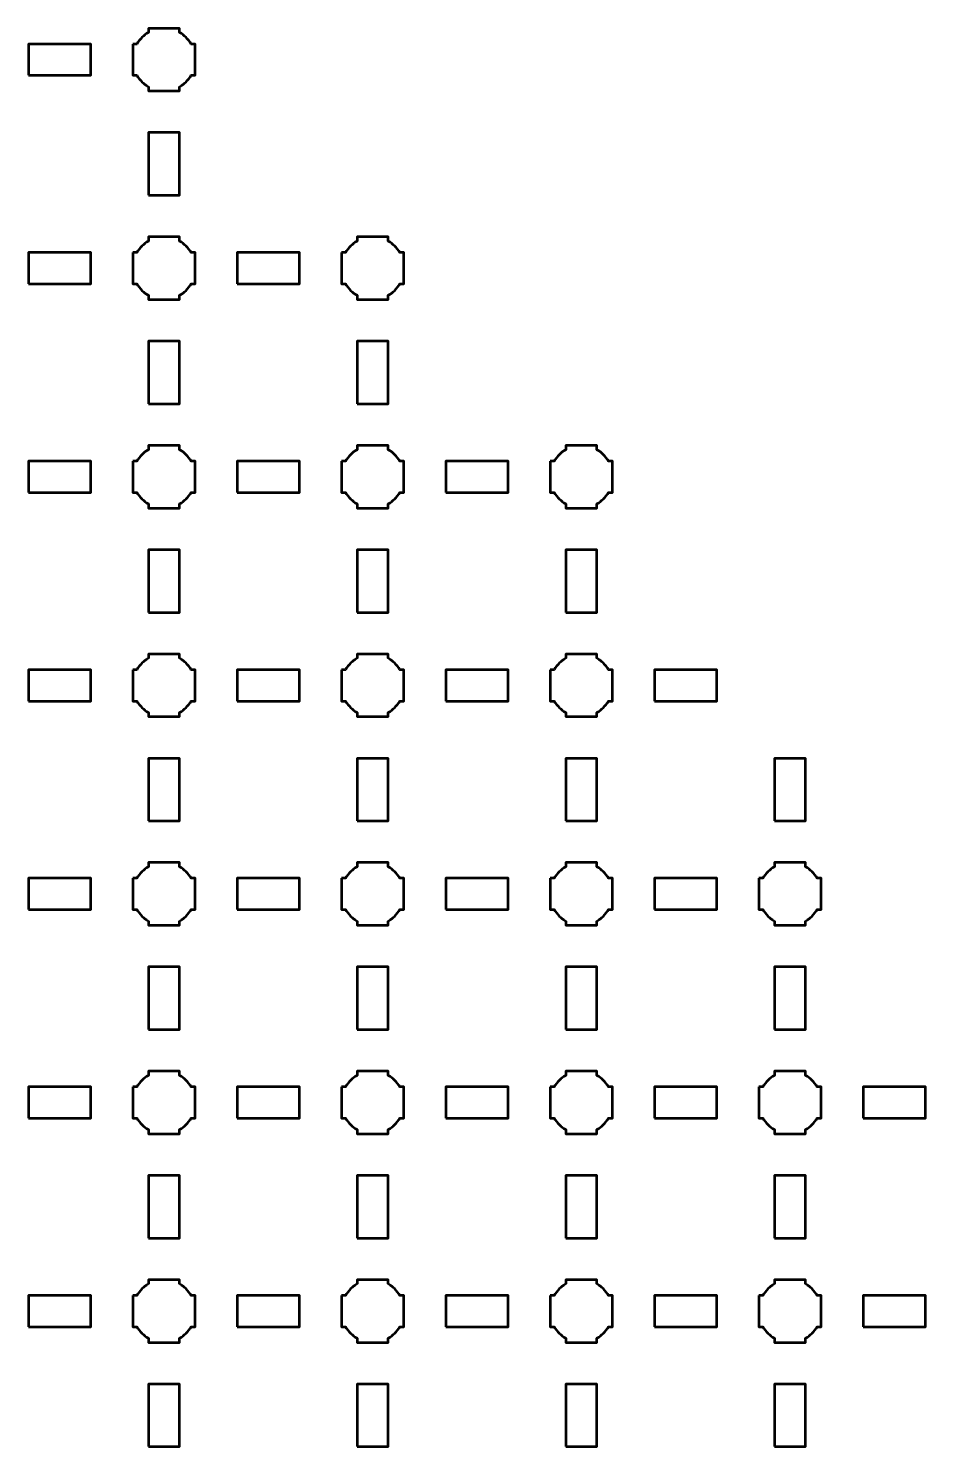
# Model space of a CAD drawing. Header units: centimetres. Extents: x -29.8 to 8.8, y -34.2 to 4.5.
# Drawn here: x -1.8 to 6.8, y -14.15 to -0.55 of the extents above; entities that cross this region are included whole.
import ezdxf

# ---------------------------------------------------------------- set-up
doc = ezdxf.new("R2010")
doc.units = ezdxf.units.CM
doc.header["$MEASUREMENT"] = 0
doc.layers.add('Layer 1', color=7, linetype='Continuous')

msp = doc.modelspace()

# ---------------------------------------------------------------- linework, layer by layer
at = {"layer": 'Layer 1', "lineweight": 53}
for points in [[(-1.8, -1), (-1.2, -1), (-1.2, -0.7), (-1.8, -0.7), (-1.8, -1)], [(-0.65, -2.15), (-0.35, -2.15), (-0.35, -1.55), (-0.65, -1.55), (-0.65, -2.15)], [(-1.8, -3), (-1.2, -3), (-1.2, -2.7), (-1.8, -2.7), (-1.8, -3)], [(0.2, -3), (0.8, -3), (0.8, -2.7), (0.2, -2.7), (0.2, -3)], [(-0.65, -4.15), (-0.35, -4.15), (-0.35, -3.55), (-0.65, -3.55), (-0.65, -4.15)], [(1.35, -4.15), (1.65, -4.15), (1.65, -3.55), (1.35, -3.55), (1.35, -4.15)], [(-1.8, -5), (-1.2, -5), (-1.2, -4.7), (-1.8, -4.7), (-1.8, -5)], [(0.2, -5), (0.8, -5), (0.8, -4.7), (0.2, -4.7), (0.2, -5)], [(2.2, -5), (2.8, -5), (2.8, -4.7), (2.2, -4.7), (2.2, -5)], [(-0.65, -6.15), (-0.35, -6.15), (-0.35, -5.55), (-0.65, -5.55), (-0.65, -6.15)], [(1.35, -6.15), (1.65, -6.15), (1.65, -5.55), (1.35, -5.55), (1.35, -6.15)], [(3.35, -6.15), (3.65, -6.15), (3.65, -5.55), (3.35, -5.55), (3.35, -6.15)], [(-1.8, -7), (-1.2, -7), (-1.2, -6.7), (-1.8, -6.7), (-1.8, -7)], [(0.2, -7), (0.8, -7), (0.8, -6.7), (0.2, -6.7), (0.2, -7)], [(2.2, -7), (2.8, -7), (2.8, -6.7), (2.2, -6.7), (2.2, -7)], [(4.2, -7), (4.8, -7), (4.8, -6.7), (4.2, -6.7), (4.2, -7)], [(-0.65, -8.15), (-0.35, -8.15), (-0.35, -7.55), (-0.65, -7.55), (-0.65, -8.15)], [(1.35, -8.15), (1.65, -8.15), (1.65, -7.55), (1.35, -7.55), (1.35, -8.15)], [(3.35, -8.15), (3.65, -8.15), (3.65, -7.55), (3.35, -7.55), (3.35, -8.15)], [(5.35, -8.15), (5.65, -8.15), (5.65, -7.55), (5.35, -7.55), (5.35, -8.15)], [(-1.8, -9), (-1.2, -9), (-1.2, -8.7), (-1.8, -8.7), (-1.8, -9)], [(0.2, -9), (0.8, -9), (0.8, -8.7), (0.2, -8.7), (0.2, -9)], [(2.2, -9), (2.8, -9), (2.8, -8.7), (2.2, -8.7), (2.2, -9)], [(4.2, -9), (4.8, -9), (4.8, -8.7), (4.2, -8.7), (4.2, -9)], [(-0.65, -10.15), (-0.35, -10.15), (-0.35, -9.55), (-0.65, -9.55), (-0.65, -10.15)], [(1.35, -10.15), (1.65, -10.15), (1.65, -9.55), (1.35, -9.55), (1.35, -10.15)], [(3.35, -10.15), (3.65, -10.15), (3.65, -9.55), (3.35, -9.55), (3.35, -10.15)], [(5.35, -10.15), (5.65, -10.15), (5.65, -9.55), (5.35, -9.55), (5.35, -10.15)], [(-1.8, -11), (-1.2, -11), (-1.2, -10.7), (-1.8, -10.7), (-1.8, -11)], [(0.2, -11), (0.8, -11), (0.8, -10.7), (0.2, -10.7), (0.2, -11)], [(2.2, -11), (2.8, -11), (2.8, -10.7), (2.2, -10.7), (2.2, -11)], [(4.2, -11), (4.8, -11), (4.8, -10.7), (4.2, -10.7), (4.2, -11)], [(6.2, -11), (6.8, -11), (6.8, -10.7), (6.2, -10.7), (6.2, -11)], [(-0.65, -12.15), (-0.35, -12.15), (-0.35, -11.55), (-0.65, -11.55), (-0.65, -12.15)], [(1.35, -12.15), (1.65, -12.15), (1.65, -11.55), (1.35, -11.55), (1.35, -12.15)], [(3.35, -12.15), (3.65, -12.15), (3.65, -11.55), (3.35, -11.55), (3.35, -12.15)], [(5.35, -12.15), (5.65, -12.15), (5.65, -11.55), (5.35, -11.55), (5.35, -12.15)], [(-1.8, -13), (-1.2, -13), (-1.2, -12.7), (-1.8, -12.7), (-1.8, -13)], [(0.2, -13), (0.8, -13), (0.8, -12.7), (0.2, -12.7), (0.2, -13)], [(2.2, -13), (2.8, -13), (2.8, -12.7), (2.2, -12.7), (2.2, -13)], [(4.2, -13), (4.8, -13), (4.8, -12.7), (4.2, -12.7), (4.2, -13)], [(6.2, -13), (6.8, -13), (6.8, -12.7), (6.2, -12.7), (6.2, -13)], [(-0.65, -14.15), (-0.35, -14.15), (-0.35, -13.55), (-0.65, -13.55), (-0.65, -14.15)], [(1.35, -14.15), (1.65, -14.15), (1.65, -13.55), (1.35, -13.55), (1.35, -14.15)], [(3.35, -14.15), (3.65, -14.15), (3.65, -13.55), (3.35, -13.55), (3.35, -14.15)], [(5.35, -14.15), (5.65, -14.15), (5.65, -13.55), (5.35, -13.55), (5.35, -14.15)]]:
    msp.add_lwpolyline(points, close=True, dxfattribs=at)
for points in [[(-0.8, -0.7), (-0.8, -0.7), (-0.75985, -0.7), (-0.75985, -0.7), (-0.75985, -0.7), (-0.7335, -0.65447), (-0.69553, -0.6165), (-0.65, -0.59015), (-0.65, -0.59015), (-0.65, -0.59015), (-0.65, -0.55), (-0.65, -0.55), (-0.65, -0.55), (-0.65, -0.55), (-0.5, -0.55), (-0.5, -0.55), (-0.5, -0.55), (-0.5, -0.55), (-0.35, -0.55), (-0.35, -0.55), (-0.35, -0.55), (-0.35, -0.55), (-0.35, -0.59015), (-0.35, -0.59015), (-0.35, -0.59015), (-0.30447, -0.6165), (-0.2665, -0.65447), (-0.24015, -0.7), (-0.24015, -0.7), (-0.24015, -0.7), (-0.2, -0.7), (-0.2, -0.7), (-0.2, -0.7), (-0.2, -0.7), (-0.2, -0.85), (-0.2, -0.85), (-0.2, -0.85), (-0.2, -0.85), (-0.2, -1), (-0.2, -1), (-0.2, -1), (-0.2, -1), (-0.24015, -1), (-0.24015, -1), (-0.24015, -1), (-0.2665, -1.04553), (-0.30447, -1.0835), (-0.35, -1.10985), (-0.35, -1.10985), (-0.35, -1.10985), (-0.35, -1.15), (-0.35, -1.15), (-0.35, -1.15), (-0.35, -1.15), (-0.5, -1.15), (-0.5, -1.15), (-0.5, -1.15), (-0.5, -1.15), (-0.65, -1.15), (-0.65, -1.15), (-0.65, -1.15), (-0.65, -1.15), (-0.65, -1.10985), (-0.65, -1.10985), (-0.65, -1.10985), (-0.69553, -1.0835), (-0.7335, -1.04553), (-0.75985, -1), (-0.75985, -1), (-0.75985, -1), (-0.8, -1), (-0.8, -1), (-0.8, -1), (-0.8, -1), (-0.8, -0.85), (-0.8, -0.85), (-0.8, -0.85), (-0.8, -0.85), (-0.8, -0.7), (-0.8, -0.7)], [(-0.8, -2.7), (-0.8, -2.7), (-0.75985, -2.7), (-0.75985, -2.7), (-0.75985, -2.7), (-0.7335, -2.65447), (-0.69553, -2.6165), (-0.65, -2.59015), (-0.65, -2.59015), (-0.65, -2.59015), (-0.65, -2.55), (-0.65, -2.55), (-0.65, -2.55), (-0.65, -2.55), (-0.5, -2.55), (-0.5, -2.55), (-0.5, -2.55), (-0.5, -2.55), (-0.35, -2.55), (-0.35, -2.55), (-0.35, -2.55), (-0.35, -2.55), (-0.35, -2.59015), (-0.35, -2.59015), (-0.35, -2.59015), (-0.30447, -2.6165), (-0.2665, -2.65447), (-0.24015, -2.7), (-0.24015, -2.7), (-0.24015, -2.7), (-0.2, -2.7), (-0.2, -2.7), (-0.2, -2.7), (-0.2, -2.7), (-0.2, -2.85), (-0.2, -2.85), (-0.2, -2.85), (-0.2, -2.85), (-0.2, -3), (-0.2, -3), (-0.2, -3), (-0.2, -3), (-0.24015, -3), (-0.24015, -3), (-0.24015, -3), (-0.2665, -3.04553), (-0.30447, -3.0835), (-0.35, -3.10985), (-0.35, -3.10985), (-0.35, -3.10985), (-0.35, -3.15), (-0.35, -3.15), (-0.35, -3.15), (-0.35, -3.15), (-0.5, -3.15), (-0.5, -3.15), (-0.5, -3.15), (-0.5, -3.15), (-0.65, -3.15), (-0.65, -3.15), (-0.65, -3.15), (-0.65, -3.15), (-0.65, -3.10985), (-0.65, -3.10985), (-0.65, -3.10985), (-0.69553, -3.0835), (-0.7335, -3.04553), (-0.75985, -3), (-0.75985, -3), (-0.75985, -3), (-0.8, -3), (-0.8, -3), (-0.8, -3), (-0.8, -3), (-0.8, -2.85), (-0.8, -2.85), (-0.8, -2.85), (-0.8, -2.85), (-0.8, -2.7), (-0.8, -2.7)], [(1.2, -2.7), (1.2, -2.7), (1.24015, -2.7), (1.24015, -2.7), (1.24015, -2.7), (1.2665, -2.65447), (1.30447, -2.6165), (1.35, -2.59015), (1.35, -2.59015), (1.35, -2.59015), (1.35, -2.55), (1.35, -2.55), (1.35, -2.55), (1.35, -2.55), (1.5, -2.55), (1.5, -2.55), (1.5, -2.55), (1.5, -2.55), (1.65, -2.55), (1.65, -2.55), (1.65, -2.55), (1.65, -2.55), (1.65, -2.59015), (1.65, -2.59015), (1.65, -2.59015), (1.69553, -2.6165), (1.7335, -2.65447), (1.75985, -2.7), (1.75985, -2.7), (1.75985, -2.7), (1.8, -2.7), (1.8, -2.7), (1.8, -2.7), (1.8, -2.7), (1.8, -2.85), (1.8, -2.85), (1.8, -2.85), (1.8, -2.85), (1.8, -3), (1.8, -3), (1.8, -3), (1.8, -3), (1.75985, -3), (1.75985, -3), (1.75985, -3), (1.7335, -3.04553), (1.69553, -3.0835), (1.65, -3.10985), (1.65, -3.10985), (1.65, -3.10985), (1.65, -3.15), (1.65, -3.15), (1.65, -3.15), (1.65, -3.15), (1.5, -3.15), (1.5, -3.15), (1.5, -3.15), (1.5, -3.15), (1.35, -3.15), (1.35, -3.15), (1.35, -3.15), (1.35, -3.15), (1.35, -3.10985), (1.35, -3.10985), (1.35, -3.10985), (1.30447, -3.0835), (1.2665, -3.04553), (1.24015, -3), (1.24015, -3), (1.24015, -3), (1.2, -3), (1.2, -3), (1.2, -3), (1.2, -3), (1.2, -2.85), (1.2, -2.85), (1.2, -2.85), (1.2, -2.85), (1.2, -2.7), (1.2, -2.7)], [(-0.8, -4.7), (-0.8, -4.7), (-0.75985, -4.7), (-0.75985, -4.7), (-0.75985, -4.7), (-0.7335, -4.65447), (-0.69553, -4.6165), (-0.65, -4.59015), (-0.65, -4.59015), (-0.65, -4.59015), (-0.65, -4.55), (-0.65, -4.55), (-0.65, -4.55), (-0.65, -4.55), (-0.5, -4.55), (-0.5, -4.55), (-0.5, -4.55), (-0.5, -4.55), (-0.35, -4.55), (-0.35, -4.55), (-0.35, -4.55), (-0.35, -4.55), (-0.35, -4.59015), (-0.35, -4.59015), (-0.35, -4.59015), (-0.30447, -4.6165), (-0.2665, -4.65447), (-0.24015, -4.7), (-0.24015, -4.7), (-0.24015, -4.7), (-0.2, -4.7), (-0.2, -4.7), (-0.2, -4.7), (-0.2, -4.7), (-0.2, -4.85), (-0.2, -4.85), (-0.2, -4.85), (-0.2, -4.85), (-0.2, -5), (-0.2, -5), (-0.2, -5), (-0.2, -5), (-0.24015, -5), (-0.24015, -5), (-0.24015, -5), (-0.2665, -5.04553), (-0.30447, -5.0835), (-0.35, -5.10985), (-0.35, -5.10985), (-0.35, -5.10985), (-0.35, -5.15), (-0.35, -5.15), (-0.35, -5.15), (-0.35, -5.15), (-0.5, -5.15), (-0.5, -5.15), (-0.5, -5.15), (-0.5, -5.15), (-0.65, -5.15), (-0.65, -5.15), (-0.65, -5.15), (-0.65, -5.15), (-0.65, -5.10985), (-0.65, -5.10985), (-0.65, -5.10985), (-0.69553, -5.0835), (-0.7335, -5.04553), (-0.75985, -5), (-0.75985, -5), (-0.75985, -5), (-0.8, -5), (-0.8, -5), (-0.8, -5), (-0.8, -5), (-0.8, -4.85), (-0.8, -4.85), (-0.8, -4.85), (-0.8, -4.85), (-0.8, -4.7), (-0.8, -4.7)], [(1.2, -4.7), (1.2, -4.7), (1.24015, -4.7), (1.24015, -4.7), (1.24015, -4.7), (1.2665, -4.65447), (1.30447, -4.6165), (1.35, -4.59015), (1.35, -4.59015), (1.35, -4.59015), (1.35, -4.55), (1.35, -4.55), (1.35, -4.55), (1.35, -4.55), (1.5, -4.55), (1.5, -4.55), (1.5, -4.55), (1.5, -4.55), (1.65, -4.55), (1.65, -4.55), (1.65, -4.55), (1.65, -4.55), (1.65, -4.59015), (1.65, -4.59015), (1.65, -4.59015), (1.69553, -4.6165), (1.7335, -4.65447), (1.75985, -4.7), (1.75985, -4.7), (1.75985, -4.7), (1.8, -4.7), (1.8, -4.7), (1.8, -4.7), (1.8, -4.7), (1.8, -4.85), (1.8, -4.85), (1.8, -4.85), (1.8, -4.85), (1.8, -5), (1.8, -5), (1.8, -5), (1.8, -5), (1.75985, -5), (1.75985, -5), (1.75985, -5), (1.7335, -5.04553), (1.69553, -5.0835), (1.65, -5.10985), (1.65, -5.10985), (1.65, -5.10985), (1.65, -5.15), (1.65, -5.15), (1.65, -5.15), (1.65, -5.15), (1.5, -5.15), (1.5, -5.15), (1.5, -5.15), (1.5, -5.15), (1.35, -5.15), (1.35, -5.15), (1.35, -5.15), (1.35, -5.15), (1.35, -5.10985), (1.35, -5.10985), (1.35, -5.10985), (1.30447, -5.0835), (1.2665, -5.04553), (1.24015, -5), (1.24015, -5), (1.24015, -5), (1.2, -5), (1.2, -5), (1.2, -5), (1.2, -5), (1.2, -4.85), (1.2, -4.85), (1.2, -4.85), (1.2, -4.85), (1.2, -4.7), (1.2, -4.7)], [(3.2, -4.7), (3.2, -4.7), (3.24015, -4.7), (3.24015, -4.7), (3.24015, -4.7), (3.2665, -4.65447), (3.30447, -4.6165), (3.35, -4.59015), (3.35, -4.59015), (3.35, -4.59015), (3.35, -4.55), (3.35, -4.55), (3.35, -4.55), (3.35, -4.55), (3.5, -4.55), (3.5, -4.55), (3.5, -4.55), (3.5, -4.55), (3.65, -4.55), (3.65, -4.55), (3.65, -4.55), (3.65, -4.55), (3.65, -4.59015), (3.65, -4.59015), (3.65, -4.59015), (3.69553, -4.6165), (3.7335, -4.65447), (3.75985, -4.7), (3.75985, -4.7), (3.75985, -4.7), (3.8, -4.7), (3.8, -4.7), (3.8, -4.7), (3.8, -4.7), (3.8, -4.85), (3.8, -4.85), (3.8, -4.85), (3.8, -4.85), (3.8, -5), (3.8, -5), (3.8, -5), (3.8, -5), (3.75985, -5), (3.75985, -5), (3.75985, -5), (3.7335, -5.04553), (3.69553, -5.0835), (3.65, -5.10985), (3.65, -5.10985), (3.65, -5.10985), (3.65, -5.15), (3.65, -5.15), (3.65, -5.15), (3.65, -5.15), (3.5, -5.15), (3.5, -5.15), (3.5, -5.15), (3.5, -5.15), (3.35, -5.15), (3.35, -5.15), (3.35, -5.15), (3.35, -5.15), (3.35, -5.10985), (3.35, -5.10985), (3.35, -5.10985), (3.30447, -5.0835), (3.2665, -5.04553), (3.24015, -5), (3.24015, -5), (3.24015, -5), (3.2, -5), (3.2, -5), (3.2, -5), (3.2, -5), (3.2, -4.85), (3.2, -4.85), (3.2, -4.85), (3.2, -4.85), (3.2, -4.7), (3.2, -4.7)], [(-0.8, -6.7), (-0.8, -6.7), (-0.75985, -6.7), (-0.75985, -6.7), (-0.75985, -6.7), (-0.7335, -6.65447), (-0.69553, -6.6165), (-0.65, -6.59015), (-0.65, -6.59015), (-0.65, -6.59015), (-0.65, -6.55), (-0.65, -6.55), (-0.65, -6.55), (-0.65, -6.55), (-0.5, -6.55), (-0.5, -6.55), (-0.5, -6.55), (-0.5, -6.55), (-0.35, -6.55), (-0.35, -6.55), (-0.35, -6.55), (-0.35, -6.55), (-0.35, -6.59015), (-0.35, -6.59015), (-0.35, -6.59015), (-0.30447, -6.6165), (-0.2665, -6.65447), (-0.24015, -6.7), (-0.24015, -6.7), (-0.24015, -6.7), (-0.2, -6.7), (-0.2, -6.7), (-0.2, -6.7), (-0.2, -6.7), (-0.2, -6.85), (-0.2, -6.85), (-0.2, -6.85), (-0.2, -6.85), (-0.2, -7), (-0.2, -7), (-0.2, -7), (-0.2, -7), (-0.24015, -7), (-0.24015, -7), (-0.24015, -7), (-0.2665, -7.04553), (-0.30447, -7.0835), (-0.35, -7.10985), (-0.35, -7.10985), (-0.35, -7.10985), (-0.35, -7.15), (-0.35, -7.15), (-0.35, -7.15), (-0.35, -7.15), (-0.5, -7.15), (-0.5, -7.15), (-0.5, -7.15), (-0.5, -7.15), (-0.65, -7.15), (-0.65, -7.15), (-0.65, -7.15), (-0.65, -7.15), (-0.65, -7.10985), (-0.65, -7.10985), (-0.65, -7.10985), (-0.69553, -7.0835), (-0.7335, -7.04553), (-0.75985, -7), (-0.75985, -7), (-0.75985, -7), (-0.8, -7), (-0.8, -7), (-0.8, -7), (-0.8, -7), (-0.8, -6.85), (-0.8, -6.85), (-0.8, -6.85), (-0.8, -6.85), (-0.8, -6.7), (-0.8, -6.7)], [(1.2, -6.7), (1.2, -6.7), (1.24015, -6.7), (1.24015, -6.7), (1.24015, -6.7), (1.2665, -6.65447), (1.30447, -6.6165), (1.35, -6.59015), (1.35, -6.59015), (1.35, -6.59015), (1.35, -6.55), (1.35, -6.55), (1.35, -6.55), (1.35, -6.55), (1.5, -6.55), (1.5, -6.55), (1.5, -6.55), (1.5, -6.55), (1.65, -6.55), (1.65, -6.55), (1.65, -6.55), (1.65, -6.55), (1.65, -6.59015), (1.65, -6.59015), (1.65, -6.59015), (1.69553, -6.6165), (1.7335, -6.65447), (1.75985, -6.7), (1.75985, -6.7), (1.75985, -6.7), (1.8, -6.7), (1.8, -6.7), (1.8, -6.7), (1.8, -6.7), (1.8, -6.85), (1.8, -6.85), (1.8, -6.85), (1.8, -6.85), (1.8, -7), (1.8, -7), (1.8, -7), (1.8, -7), (1.75985, -7), (1.75985, -7), (1.75985, -7), (1.7335, -7.04553), (1.69553, -7.0835), (1.65, -7.10985), (1.65, -7.10985), (1.65, -7.10985), (1.65, -7.15), (1.65, -7.15), (1.65, -7.15), (1.65, -7.15), (1.5, -7.15), (1.5, -7.15), (1.5, -7.15), (1.5, -7.15), (1.35, -7.15), (1.35, -7.15), (1.35, -7.15), (1.35, -7.15), (1.35, -7.10985), (1.35, -7.10985), (1.35, -7.10985), (1.30447, -7.0835), (1.2665, -7.04553), (1.24015, -7), (1.24015, -7), (1.24015, -7), (1.2, -7), (1.2, -7), (1.2, -7), (1.2, -7), (1.2, -6.85), (1.2, -6.85), (1.2, -6.85), (1.2, -6.85), (1.2, -6.7), (1.2, -6.7)], [(3.2, -6.7), (3.2, -6.7), (3.24015, -6.7), (3.24015, -6.7), (3.24015, -6.7), (3.2665, -6.65447), (3.30447, -6.6165), (3.35, -6.59015), (3.35, -6.59015), (3.35, -6.59015), (3.35, -6.55), (3.35, -6.55), (3.35, -6.55), (3.35, -6.55), (3.5, -6.55), (3.5, -6.55), (3.5, -6.55), (3.5, -6.55), (3.65, -6.55), (3.65, -6.55), (3.65, -6.55), (3.65, -6.55), (3.65, -6.59015), (3.65, -6.59015), (3.65, -6.59015), (3.69553, -6.6165), (3.7335, -6.65447), (3.75985, -6.7), (3.75985, -6.7), (3.75985, -6.7), (3.8, -6.7), (3.8, -6.7), (3.8, -6.7), (3.8, -6.7), (3.8, -6.85), (3.8, -6.85), (3.8, -6.85), (3.8, -6.85), (3.8, -7), (3.8, -7), (3.8, -7), (3.8, -7), (3.75985, -7), (3.75985, -7), (3.75985, -7), (3.7335, -7.04553), (3.69553, -7.0835), (3.65, -7.10985), (3.65, -7.10985), (3.65, -7.10985), (3.65, -7.15), (3.65, -7.15), (3.65, -7.15), (3.65, -7.15), (3.5, -7.15), (3.5, -7.15), (3.5, -7.15), (3.5, -7.15), (3.35, -7.15), (3.35, -7.15), (3.35, -7.15), (3.35, -7.15), (3.35, -7.10985), (3.35, -7.10985), (3.35, -7.10985), (3.30447, -7.0835), (3.2665, -7.04553), (3.24015, -7), (3.24015, -7), (3.24015, -7), (3.2, -7), (3.2, -7), (3.2, -7), (3.2, -7), (3.2, -6.85), (3.2, -6.85), (3.2, -6.85), (3.2, -6.85), (3.2, -6.7), (3.2, -6.7)], [(-0.8, -8.7), (-0.8, -8.7), (-0.75985, -8.7), (-0.75985, -8.7), (-0.75985, -8.7), (-0.7335, -8.65447), (-0.69553, -8.6165), (-0.65, -8.59015), (-0.65, -8.59015), (-0.65, -8.59015), (-0.65, -8.55), (-0.65, -8.55), (-0.65, -8.55), (-0.65, -8.55), (-0.5, -8.55), (-0.5, -8.55), (-0.5, -8.55), (-0.5, -8.55), (-0.35, -8.55), (-0.35, -8.55), (-0.35, -8.55), (-0.35, -8.55), (-0.35, -8.59015), (-0.35, -8.59015), (-0.35, -8.59015), (-0.30447, -8.6165), (-0.2665, -8.65447), (-0.24015, -8.7), (-0.24015, -8.7), (-0.24015, -8.7), (-0.2, -8.7), (-0.2, -8.7), (-0.2, -8.7), (-0.2, -8.7), (-0.2, -8.85), (-0.2, -8.85), (-0.2, -8.85), (-0.2, -8.85), (-0.2, -9), (-0.2, -9), (-0.2, -9), (-0.2, -9), (-0.24015, -9), (-0.24015, -9), (-0.24015, -9), (-0.2665, -9.04553), (-0.30447, -9.0835), (-0.35, -9.10985), (-0.35, -9.10985), (-0.35, -9.10985), (-0.35, -9.15), (-0.35, -9.15), (-0.35, -9.15), (-0.35, -9.15), (-0.5, -9.15), (-0.5, -9.15), (-0.5, -9.15), (-0.5, -9.15), (-0.65, -9.15), (-0.65, -9.15), (-0.65, -9.15), (-0.65, -9.15), (-0.65, -9.10985), (-0.65, -9.10985), (-0.65, -9.10985), (-0.69553, -9.0835), (-0.7335, -9.04553), (-0.75985, -9), (-0.75985, -9), (-0.75985, -9), (-0.8, -9), (-0.8, -9), (-0.8, -9), (-0.8, -9), (-0.8, -8.85), (-0.8, -8.85), (-0.8, -8.85), (-0.8, -8.85), (-0.8, -8.7), (-0.8, -8.7)], [(1.2, -8.7), (1.2, -8.7), (1.24015, -8.7), (1.24015, -8.7), (1.24015, -8.7), (1.2665, -8.65447), (1.30447, -8.6165), (1.35, -8.59015), (1.35, -8.59015), (1.35, -8.59015), (1.35, -8.55), (1.35, -8.55), (1.35, -8.55), (1.35, -8.55), (1.5, -8.55), (1.5, -8.55), (1.5, -8.55), (1.5, -8.55), (1.65, -8.55), (1.65, -8.55), (1.65, -8.55), (1.65, -8.55), (1.65, -8.59015), (1.65, -8.59015), (1.65, -8.59015), (1.69553, -8.6165), (1.7335, -8.65447), (1.75985, -8.7), (1.75985, -8.7), (1.75985, -8.7), (1.8, -8.7), (1.8, -8.7), (1.8, -8.7), (1.8, -8.7), (1.8, -8.85), (1.8, -8.85), (1.8, -8.85), (1.8, -8.85), (1.8, -9), (1.8, -9), (1.8, -9), (1.8, -9), (1.75985, -9), (1.75985, -9), (1.75985, -9), (1.7335, -9.04553), (1.69553, -9.0835), (1.65, -9.10985), (1.65, -9.10985), (1.65, -9.10985), (1.65, -9.15), (1.65, -9.15), (1.65, -9.15), (1.65, -9.15), (1.5, -9.15), (1.5, -9.15), (1.5, -9.15), (1.5, -9.15), (1.35, -9.15), (1.35, -9.15), (1.35, -9.15), (1.35, -9.15), (1.35, -9.10985), (1.35, -9.10985), (1.35, -9.10985), (1.30447, -9.0835), (1.2665, -9.04553), (1.24015, -9), (1.24015, -9), (1.24015, -9), (1.2, -9), (1.2, -9), (1.2, -9), (1.2, -9), (1.2, -8.85), (1.2, -8.85), (1.2, -8.85), (1.2, -8.85), (1.2, -8.7), (1.2, -8.7)], [(3.2, -8.7), (3.2, -8.7), (3.24015, -8.7), (3.24015, -8.7), (3.24015, -8.7), (3.2665, -8.65447), (3.30447, -8.6165), (3.35, -8.59015), (3.35, -8.59015), (3.35, -8.59015), (3.35, -8.55), (3.35, -8.55), (3.35, -8.55), (3.35, -8.55), (3.5, -8.55), (3.5, -8.55), (3.5, -8.55), (3.5, -8.55), (3.65, -8.55), (3.65, -8.55), (3.65, -8.55), (3.65, -8.55), (3.65, -8.59015), (3.65, -8.59015), (3.65, -8.59015), (3.69553, -8.6165), (3.7335, -8.65447), (3.75985, -8.7), (3.75985, -8.7), (3.75985, -8.7), (3.8, -8.7), (3.8, -8.7), (3.8, -8.7), (3.8, -8.7), (3.8, -8.85), (3.8, -8.85), (3.8, -8.85), (3.8, -8.85), (3.8, -9), (3.8, -9), (3.8, -9), (3.8, -9), (3.75985, -9), (3.75985, -9), (3.75985, -9), (3.7335, -9.04553), (3.69553, -9.0835), (3.65, -9.10985), (3.65, -9.10985), (3.65, -9.10985), (3.65, -9.15), (3.65, -9.15), (3.65, -9.15), (3.65, -9.15), (3.5, -9.15), (3.5, -9.15), (3.5, -9.15), (3.5, -9.15), (3.35, -9.15), (3.35, -9.15), (3.35, -9.15), (3.35, -9.15), (3.35, -9.10985), (3.35, -9.10985), (3.35, -9.10985), (3.30447, -9.0835), (3.2665, -9.04553), (3.24015, -9), (3.24015, -9), (3.24015, -9), (3.2, -9), (3.2, -9), (3.2, -9), (3.2, -9), (3.2, -8.85), (3.2, -8.85), (3.2, -8.85), (3.2, -8.85), (3.2, -8.7), (3.2, -8.7)], [(5.2, -8.7), (5.2, -8.7), (5.24015, -8.7), (5.24015, -8.7), (5.24015, -8.7), (5.2665, -8.65447), (5.30447, -8.6165), (5.35, -8.59015), (5.35, -8.59015), (5.35, -8.59015), (5.35, -8.55), (5.35, -8.55), (5.35, -8.55), (5.35, -8.55), (5.5, -8.55), (5.5, -8.55), (5.5, -8.55), (5.5, -8.55), (5.65, -8.55), (5.65, -8.55), (5.65, -8.55), (5.65, -8.55), (5.65, -8.59015), (5.65, -8.59015), (5.65, -8.59015), (5.69553, -8.6165), (5.7335, -8.65447), (5.75985, -8.7), (5.75985, -8.7), (5.75985, -8.7), (5.8, -8.7), (5.8, -8.7), (5.8, -8.7), (5.8, -8.7), (5.8, -8.85), (5.8, -8.85), (5.8, -8.85), (5.8, -8.85), (5.8, -9), (5.8, -9), (5.8, -9), (5.8, -9), (5.75985, -9), (5.75985, -9), (5.75985, -9), (5.7335, -9.04553), (5.69553, -9.0835), (5.65, -9.10985), (5.65, -9.10985), (5.65, -9.10985), (5.65, -9.15), (5.65, -9.15), (5.65, -9.15), (5.65, -9.15), (5.5, -9.15), (5.5, -9.15), (5.5, -9.15), (5.5, -9.15), (5.35, -9.15), (5.35, -9.15), (5.35, -9.15), (5.35, -9.15), (5.35, -9.10985), (5.35, -9.10985), (5.35, -9.10985), (5.30447, -9.0835), (5.2665, -9.04553), (5.24015, -9), (5.24015, -9), (5.24015, -9), (5.2, -9), (5.2, -9), (5.2, -9), (5.2, -9), (5.2, -8.85), (5.2, -8.85), (5.2, -8.85), (5.2, -8.85), (5.2, -8.7), (5.2, -8.7)], [(-0.8, -10.7), (-0.8, -10.7), (-0.75985, -10.7), (-0.75985, -10.7), (-0.75985, -10.7), (-0.7335, -10.65447), (-0.69553, -10.6165), (-0.65, -10.59015), (-0.65, -10.59015), (-0.65, -10.59015), (-0.65, -10.55), (-0.65, -10.55), (-0.65, -10.55), (-0.65, -10.55), (-0.5, -10.55), (-0.5, -10.55), (-0.5, -10.55), (-0.5, -10.55), (-0.35, -10.55), (-0.35, -10.55), (-0.35, -10.55), (-0.35, -10.55), (-0.35, -10.59015), (-0.35, -10.59015), (-0.35, -10.59015), (-0.30447, -10.6165), (-0.2665, -10.65447), (-0.24015, -10.7), (-0.24015, -10.7), (-0.24015, -10.7), (-0.2, -10.7), (-0.2, -10.7), (-0.2, -10.7), (-0.2, -10.7), (-0.2, -10.85), (-0.2, -10.85), (-0.2, -10.85), (-0.2, -10.85), (-0.2, -11), (-0.2, -11), (-0.2, -11), (-0.2, -11), (-0.24015, -11), (-0.24015, -11), (-0.24015, -11), (-0.2665, -11.04553), (-0.30447, -11.0835), (-0.35, -11.10985), (-0.35, -11.10985), (-0.35, -11.10985), (-0.35, -11.15), (-0.35, -11.15), (-0.35, -11.15), (-0.35, -11.15), (-0.5, -11.15), (-0.5, -11.15), (-0.5, -11.15), (-0.5, -11.15), (-0.65, -11.15), (-0.65, -11.15), (-0.65, -11.15), (-0.65, -11.15), (-0.65, -11.10985), (-0.65, -11.10985), (-0.65, -11.10985), (-0.69553, -11.0835), (-0.7335, -11.04553), (-0.75985, -11), (-0.75985, -11), (-0.75985, -11), (-0.8, -11), (-0.8, -11), (-0.8, -11), (-0.8, -11), (-0.8, -10.85), (-0.8, -10.85), (-0.8, -10.85), (-0.8, -10.85), (-0.8, -10.7), (-0.8, -10.7)], [(1.2, -10.7), (1.2, -10.7), (1.24015, -10.7), (1.24015, -10.7), (1.24015, -10.7), (1.2665, -10.65447), (1.30447, -10.6165), (1.35, -10.59015), (1.35, -10.59015), (1.35, -10.59015), (1.35, -10.55), (1.35, -10.55), (1.35, -10.55), (1.35, -10.55), (1.5, -10.55), (1.5, -10.55), (1.5, -10.55), (1.5, -10.55), (1.65, -10.55), (1.65, -10.55), (1.65, -10.55), (1.65, -10.55), (1.65, -10.59015), (1.65, -10.59015), (1.65, -10.59015), (1.69553, -10.6165), (1.7335, -10.65447), (1.75985, -10.7), (1.75985, -10.7), (1.75985, -10.7), (1.8, -10.7), (1.8, -10.7), (1.8, -10.7), (1.8, -10.7), (1.8, -10.85), (1.8, -10.85), (1.8, -10.85), (1.8, -10.85), (1.8, -11), (1.8, -11), (1.8, -11), (1.8, -11), (1.75985, -11), (1.75985, -11), (1.75985, -11), (1.7335, -11.04553), (1.69553, -11.0835), (1.65, -11.10985), (1.65, -11.10985), (1.65, -11.10985), (1.65, -11.15), (1.65, -11.15), (1.65, -11.15), (1.65, -11.15), (1.5, -11.15), (1.5, -11.15), (1.5, -11.15), (1.5, -11.15), (1.35, -11.15), (1.35, -11.15), (1.35, -11.15), (1.35, -11.15), (1.35, -11.10985), (1.35, -11.10985), (1.35, -11.10985), (1.30447, -11.0835), (1.2665, -11.04553), (1.24015, -11), (1.24015, -11), (1.24015, -11), (1.2, -11), (1.2, -11), (1.2, -11), (1.2, -11), (1.2, -10.85), (1.2, -10.85), (1.2, -10.85), (1.2, -10.85), (1.2, -10.7), (1.2, -10.7)], [(3.2, -10.7), (3.2, -10.7), (3.24015, -10.7), (3.24015, -10.7), (3.24015, -10.7), (3.2665, -10.65447), (3.30447, -10.6165), (3.35, -10.59015), (3.35, -10.59015), (3.35, -10.59015), (3.35, -10.55), (3.35, -10.55), (3.35, -10.55), (3.35, -10.55), (3.5, -10.55), (3.5, -10.55), (3.5, -10.55), (3.5, -10.55), (3.65, -10.55), (3.65, -10.55), (3.65, -10.55), (3.65, -10.55), (3.65, -10.59015), (3.65, -10.59015), (3.65, -10.59015), (3.69553, -10.6165), (3.7335, -10.65447), (3.75985, -10.7), (3.75985, -10.7), (3.75985, -10.7), (3.8, -10.7), (3.8, -10.7), (3.8, -10.7), (3.8, -10.7), (3.8, -10.85), (3.8, -10.85), (3.8, -10.85), (3.8, -10.85), (3.8, -11), (3.8, -11), (3.8, -11), (3.8, -11), (3.75985, -11), (3.75985, -11), (3.75985, -11), (3.7335, -11.04553), (3.69553, -11.0835), (3.65, -11.10985), (3.65, -11.10985), (3.65, -11.10985), (3.65, -11.15), (3.65, -11.15), (3.65, -11.15), (3.65, -11.15), (3.5, -11.15), (3.5, -11.15), (3.5, -11.15), (3.5, -11.15), (3.35, -11.15), (3.35, -11.15), (3.35, -11.15), (3.35, -11.15), (3.35, -11.10985), (3.35, -11.10985), (3.35, -11.10985), (3.30447, -11.0835), (3.2665, -11.04553), (3.24015, -11), (3.24015, -11), (3.24015, -11), (3.2, -11), (3.2, -11), (3.2, -11), (3.2, -11), (3.2, -10.85), (3.2, -10.85), (3.2, -10.85), (3.2, -10.85), (3.2, -10.7), (3.2, -10.7)], [(5.2, -10.7), (5.2, -10.7), (5.24015, -10.7), (5.24015, -10.7), (5.24015, -10.7), (5.2665, -10.65447), (5.30447, -10.6165), (5.35, -10.59015), (5.35, -10.59015), (5.35, -10.59015), (5.35, -10.55), (5.35, -10.55), (5.35, -10.55), (5.35, -10.55), (5.5, -10.55), (5.5, -10.55), (5.5, -10.55), (5.5, -10.55), (5.65, -10.55), (5.65, -10.55), (5.65, -10.55), (5.65, -10.55), (5.65, -10.59015), (5.65, -10.59015), (5.65, -10.59015), (5.69553, -10.6165), (5.7335, -10.65447), (5.75985, -10.7), (5.75985, -10.7), (5.75985, -10.7), (5.8, -10.7), (5.8, -10.7), (5.8, -10.7), (5.8, -10.7), (5.8, -10.85), (5.8, -10.85), (5.8, -10.85), (5.8, -10.85), (5.8, -11), (5.8, -11), (5.8, -11), (5.8, -11), (5.75985, -11), (5.75985, -11), (5.75985, -11), (5.7335, -11.04553), (5.69553, -11.0835), (5.65, -11.10985), (5.65, -11.10985), (5.65, -11.10985), (5.65, -11.15), (5.65, -11.15), (5.65, -11.15), (5.65, -11.15), (5.5, -11.15), (5.5, -11.15), (5.5, -11.15), (5.5, -11.15), (5.35, -11.15), (5.35, -11.15), (5.35, -11.15), (5.35, -11.15), (5.35, -11.10985), (5.35, -11.10985), (5.35, -11.10985), (5.30447, -11.0835), (5.2665, -11.04553), (5.24015, -11), (5.24015, -11), (5.24015, -11), (5.2, -11), (5.2, -11), (5.2, -11), (5.2, -11), (5.2, -10.85), (5.2, -10.85), (5.2, -10.85), (5.2, -10.85), (5.2, -10.7), (5.2, -10.7)], [(-0.8, -12.7), (-0.8, -12.7), (-0.75985, -12.7), (-0.75985, -12.7), (-0.75985, -12.7), (-0.7335, -12.65447), (-0.69553, -12.6165), (-0.65, -12.59015), (-0.65, -12.59015), (-0.65, -12.59015), (-0.65, -12.55), (-0.65, -12.55), (-0.65, -12.55), (-0.65, -12.55), (-0.5, -12.55), (-0.5, -12.55), (-0.5, -12.55), (-0.5, -12.55), (-0.35, -12.55), (-0.35, -12.55), (-0.35, -12.55), (-0.35, -12.55), (-0.35, -12.59015), (-0.35, -12.59015), (-0.35, -12.59015), (-0.30447, -12.6165), (-0.2665, -12.65447), (-0.24015, -12.7), (-0.24015, -12.7), (-0.24015, -12.7), (-0.2, -12.7), (-0.2, -12.7), (-0.2, -12.7), (-0.2, -12.7), (-0.2, -12.85), (-0.2, -12.85), (-0.2, -12.85), (-0.2, -12.85), (-0.2, -13), (-0.2, -13), (-0.2, -13), (-0.2, -13), (-0.24015, -13), (-0.24015, -13), (-0.24015, -13), (-0.2665, -13.04553), (-0.30447, -13.0835), (-0.35, -13.10985), (-0.35, -13.10985), (-0.35, -13.10985), (-0.35, -13.15), (-0.35, -13.15), (-0.35, -13.15), (-0.35, -13.15), (-0.5, -13.15), (-0.5, -13.15), (-0.5, -13.15), (-0.5, -13.15), (-0.65, -13.15), (-0.65, -13.15), (-0.65, -13.15), (-0.65, -13.15), (-0.65, -13.10985), (-0.65, -13.10985), (-0.65, -13.10985), (-0.69553, -13.0835), (-0.7335, -13.04553), (-0.75985, -13), (-0.75985, -13), (-0.75985, -13), (-0.8, -13), (-0.8, -13), (-0.8, -13), (-0.8, -13), (-0.8, -12.85), (-0.8, -12.85), (-0.8, -12.85), (-0.8, -12.85), (-0.8, -12.7), (-0.8, -12.7)], [(1.2, -12.7), (1.2, -12.7), (1.24015, -12.7), (1.24015, -12.7), (1.24015, -12.7), (1.2665, -12.65447), (1.30447, -12.6165), (1.35, -12.59015), (1.35, -12.59015), (1.35, -12.59015), (1.35, -12.55), (1.35, -12.55), (1.35, -12.55), (1.35, -12.55), (1.5, -12.55), (1.5, -12.55), (1.5, -12.55), (1.5, -12.55), (1.65, -12.55), (1.65, -12.55), (1.65, -12.55), (1.65, -12.55), (1.65, -12.59015), (1.65, -12.59015), (1.65, -12.59015), (1.69553, -12.6165), (1.7335, -12.65447), (1.75985, -12.7), (1.75985, -12.7), (1.75985, -12.7), (1.8, -12.7), (1.8, -12.7), (1.8, -12.7), (1.8, -12.7), (1.8, -12.85), (1.8, -12.85), (1.8, -12.85), (1.8, -12.85), (1.8, -13), (1.8, -13), (1.8, -13), (1.8, -13), (1.75985, -13), (1.75985, -13), (1.75985, -13), (1.7335, -13.04553), (1.69553, -13.0835), (1.65, -13.10985), (1.65, -13.10985), (1.65, -13.10985), (1.65, -13.15), (1.65, -13.15), (1.65, -13.15), (1.65, -13.15), (1.5, -13.15), (1.5, -13.15), (1.5, -13.15), (1.5, -13.15), (1.35, -13.15), (1.35, -13.15), (1.35, -13.15), (1.35, -13.15), (1.35, -13.10985), (1.35, -13.10985), (1.35, -13.10985), (1.30447, -13.0835), (1.2665, -13.04553), (1.24015, -13), (1.24015, -13), (1.24015, -13), (1.2, -13), (1.2, -13), (1.2, -13), (1.2, -13), (1.2, -12.85), (1.2, -12.85), (1.2, -12.85), (1.2, -12.85), (1.2, -12.7), (1.2, -12.7)], [(3.2, -12.7), (3.2, -12.7), (3.24015, -12.7), (3.24015, -12.7), (3.24015, -12.7), (3.2665, -12.65447), (3.30447, -12.6165), (3.35, -12.59015), (3.35, -12.59015), (3.35, -12.59015), (3.35, -12.55), (3.35, -12.55), (3.35, -12.55), (3.35, -12.55), (3.5, -12.55), (3.5, -12.55), (3.5, -12.55), (3.5, -12.55), (3.65, -12.55), (3.65, -12.55), (3.65, -12.55), (3.65, -12.55), (3.65, -12.59015), (3.65, -12.59015), (3.65, -12.59015), (3.69553, -12.6165), (3.7335, -12.65447), (3.75985, -12.7), (3.75985, -12.7), (3.75985, -12.7), (3.8, -12.7), (3.8, -12.7), (3.8, -12.7), (3.8, -12.7), (3.8, -12.85), (3.8, -12.85), (3.8, -12.85), (3.8, -12.85), (3.8, -13), (3.8, -13), (3.8, -13), (3.8, -13), (3.75985, -13), (3.75985, -13), (3.75985, -13), (3.7335, -13.04553), (3.69553, -13.0835), (3.65, -13.10985), (3.65, -13.10985), (3.65, -13.10985), (3.65, -13.15), (3.65, -13.15), (3.65, -13.15), (3.65, -13.15), (3.5, -13.15), (3.5, -13.15), (3.5, -13.15), (3.5, -13.15), (3.35, -13.15), (3.35, -13.15), (3.35, -13.15), (3.35, -13.15), (3.35, -13.10985), (3.35, -13.10985), (3.35, -13.10985), (3.30447, -13.0835), (3.2665, -13.04553), (3.24015, -13), (3.24015, -13), (3.24015, -13), (3.2, -13), (3.2, -13), (3.2, -13), (3.2, -13), (3.2, -12.85), (3.2, -12.85), (3.2, -12.85), (3.2, -12.85), (3.2, -12.7), (3.2, -12.7)], [(5.2, -12.7), (5.2, -12.7), (5.24015, -12.7), (5.24015, -12.7), (5.24015, -12.7), (5.2665, -12.65447), (5.30447, -12.6165), (5.35, -12.59015), (5.35, -12.59015), (5.35, -12.59015), (5.35, -12.55), (5.35, -12.55), (5.35, -12.55), (5.35, -12.55), (5.5, -12.55), (5.5, -12.55), (5.5, -12.55), (5.5, -12.55), (5.65, -12.55), (5.65, -12.55), (5.65, -12.55), (5.65, -12.55), (5.65, -12.59015), (5.65, -12.59015), (5.65, -12.59015), (5.69553, -12.6165), (5.7335, -12.65447), (5.75985, -12.7), (5.75985, -12.7), (5.75985, -12.7), (5.8, -12.7), (5.8, -12.7), (5.8, -12.7), (5.8, -12.7), (5.8, -12.85), (5.8, -12.85), (5.8, -12.85), (5.8, -12.85), (5.8, -13), (5.8, -13), (5.8, -13), (5.8, -13), (5.75985, -13), (5.75985, -13), (5.75985, -13), (5.7335, -13.04553), (5.69553, -13.0835), (5.65, -13.10985), (5.65, -13.10985), (5.65, -13.10985), (5.65, -13.15), (5.65, -13.15), (5.65, -13.15), (5.65, -13.15), (5.5, -13.15), (5.5, -13.15), (5.5, -13.15), (5.5, -13.15), (5.35, -13.15), (5.35, -13.15), (5.35, -13.15), (5.35, -13.15), (5.35, -13.10985), (5.35, -13.10985), (5.35, -13.10985), (5.30447, -13.0835), (5.2665, -13.04553), (5.24015, -13), (5.24015, -13), (5.24015, -13), (5.2, -13), (5.2, -13), (5.2, -13), (5.2, -13), (5.2, -12.85), (5.2, -12.85), (5.2, -12.85), (5.2, -12.85), (5.2, -12.7), (5.2, -12.7)]]:
    msp.add_open_spline(points, degree=3, knots=[0, 0, 0, 0, 0.05, 0.05, 0.05, 0.05, 0.1, 0.1, 0.1, 0.1, 0.15, 0.15, 0.15, 0.15, 0.2, 0.2, 0.2, 0.2, 0.25, 0.25, 0.25, 0.25, 0.3, 0.3, 0.3, 0.3, 0.35, 0.35, 0.35, 0.35, 0.4, 0.4, 0.4, 0.4, 0.45, 0.45, 0.45, 0.45, 0.5, 0.5, 0.5, 0.5, 0.55, 0.55, 0.55, 0.55, 0.6, 0.6, 0.6, 0.6, 0.65, 0.65, 0.65, 0.65, 0.7, 0.7, 0.7, 0.7, 0.75, 0.75, 0.75, 0.75, 0.8, 0.8, 0.8, 0.8, 0.85, 0.85, 0.85, 0.85, 0.9, 0.9, 0.9, 0.9, 0.95, 0.95, 0.95, 0.95, 1, 1, 1, 1], dxfattribs=at)

doc.saveas('drawing.dxf')
